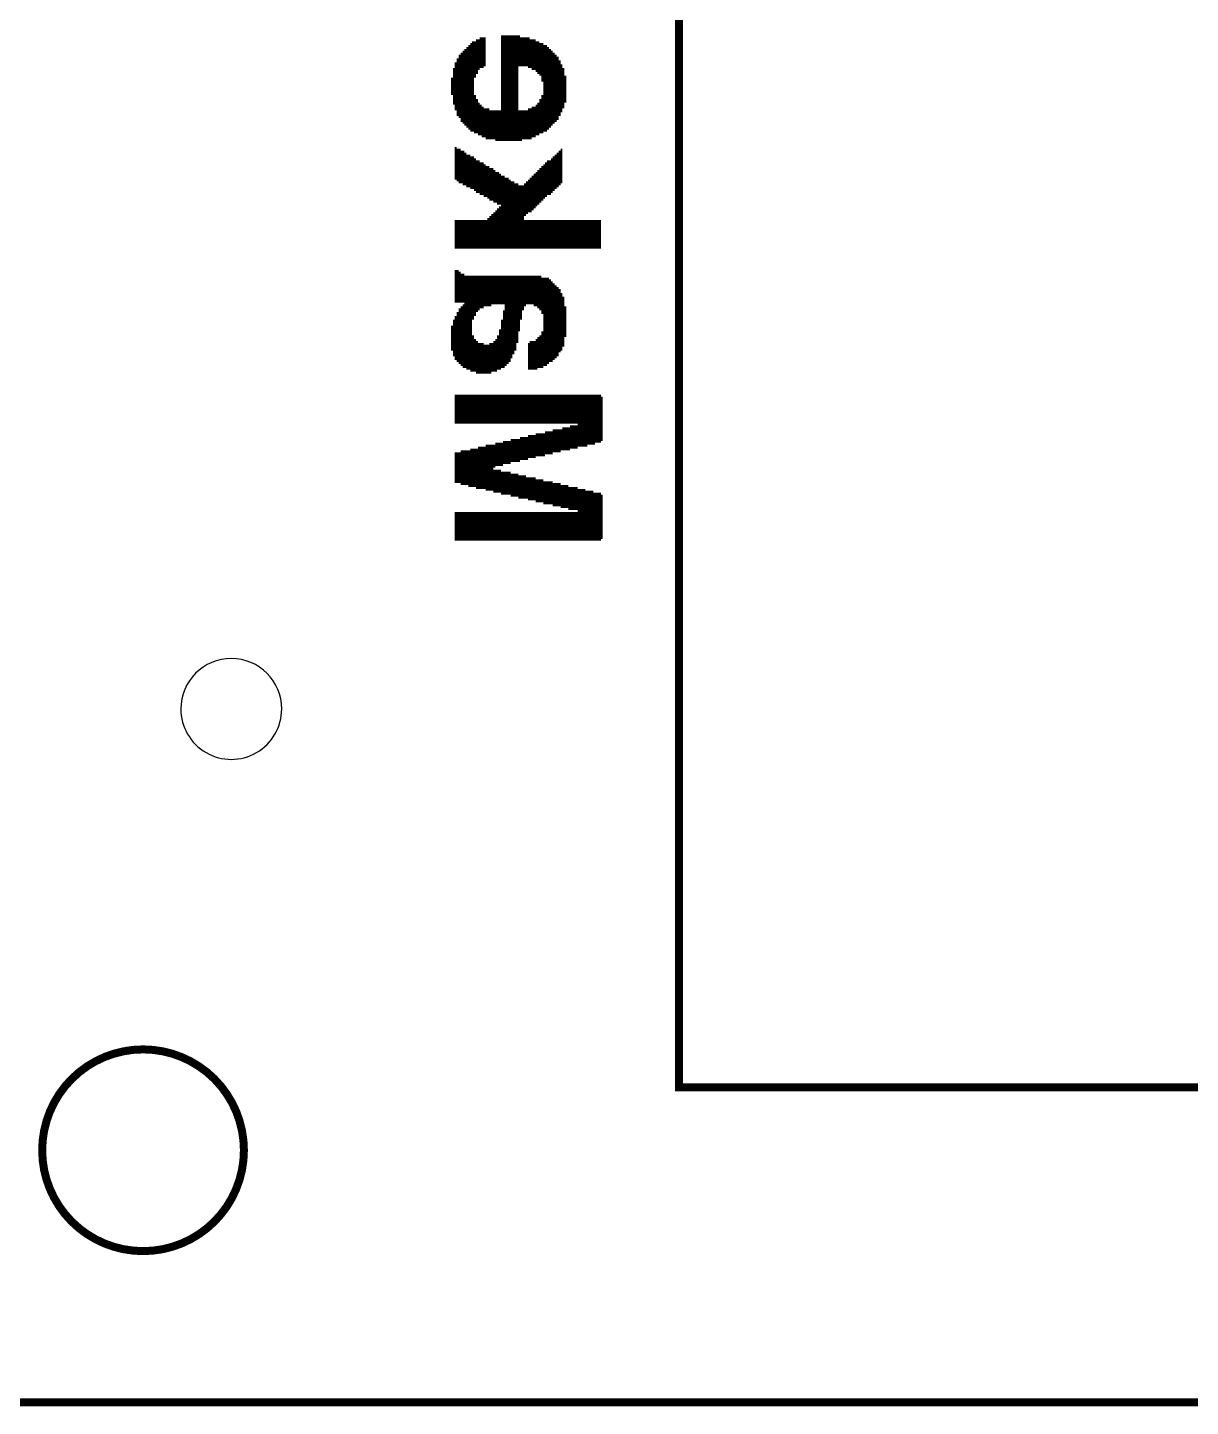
# Model space of a CAD drawing. Extents: x -4814 to 366, y -3 to 2892.
# Drawn here: x -4245 to -3519, y -3 to 859 of the extents above; entities that cross this region are included whole.
import ezdxf

# ---------------------------------------------------------------- set-up
doc = ezdxf.new("R2010")
doc.units = 0
doc.header["$MEASUREMENT"] = 0
for name, color, linetype in [('BG_OUTLINE', 1, 'CONTINUOUS'), ('BG_SILKSCREEN_BOTTOM', 1, 'CONTINUOUS'), ('PG_SILKSCREEN_BOTTOM', 3, 'CONTINUOUS')]:
    doc.layers.add(name, color=color, linetype=linetype)

msp = doc.modelspace()

# ---------------------------------------------------------------- linework, layer by layer
at = {"layer": 'BG_OUTLINE'}
for points, format in [([(-4251.969, 0, 5, 5, 0), (-78.74, 0, 5, 5, 0.414212), (0, 78.74, 5, 5, 0), (0, 2480.315, 5, 5, 0.414211), (-78.74, 2559.055, 5, 5, 0), (-4251.969, 2559.055, 5, 5, 0.414212), (-4330.709, 2480.315, 5, 5, 0), (-4330.709, 78.74, 5, 5, 0.414213)], "xyseb"), ([(-4086.615, 433.067, 1), (-4149.60717, 433.06919, 1)], "xyb"), ([(-4110.237, 157.48, 5, 5, 1), (-4236.22037, 157.48024, 5, 5, 1)], "xyseb")]:
    msp.add_lwpolyline(points, format=format, close=True, dxfattribs=at)
at = {"layer": 'BG_SILKSCREEN_BOTTOM'}
for points in [[(-3962.315, 833.307, 1.201, 1.201, 0), (-3962.315, 852.508, 1.201, 1.201, 0)], [(-3961.114, 833.307, 1.201, 1.201, 0), (-3961.114, 852.508, 1.201, 1.201, 0)], [(-3959.918, 834.508, 1.201, 1.201, 0), (-3959.918, 852.508, 1.201, 1.201, 0)], [(-3949.114, 787.705, 1.201, 1.201, 0), (-3949.114, 853.705, 1.201, 1.201, 0)], [(-3947.918, 787.705, 1.201, 1.201, 0), (-3947.918, 853.705, 1.201, 1.201, 0)], [(-3946.717, 787.705, 1.201, 1.201, 0), (-3946.717, 853.705, 1.201, 1.201, 0)], [(-3945.516, 787.705, 1.201, 1.201, 0), (-3945.516, 853.705, 1.201, 1.201, 0)], [(-3944.315, 787.705, 1.201, 1.201, 0), (-3944.315, 853.705, 1.201, 1.201, 0)], [(-3943.114, 787.705, 1.201, 1.201, 0), (-3943.114, 853.705, 1.201, 1.201, 0)], [(-3941.918, 787.705, 1.201, 1.201, 0), (-3941.918, 853.705, 1.201, 1.201, 0)], [(-3940.717, 787.705, 1.201, 1.201, 0), (-3940.717, 853.705, 1.201, 1.201, 0)], [(-3939.516, 787.705, 1.201, 1.201, 0), (-3939.516, 853.705, 1.201, 1.201, 0)], [(-3938.315, 834.508, 1.201, 1.201, 0), (-3938.315, 853.705, 1.201, 1.201, 0)], [(-3937.114, 834.508, 1.201, 1.201, 0), (-3937.114, 852.508, 1.201, 1.201, 0)], [(-3935.918, 834.508, 1.201, 1.201, 0), (-3935.918, 852.508, 1.201, 1.201, 0)], [(-3934.717, 834.508, 1.201, 1.201, 0), (-3934.717, 852.508, 1.201, 1.201, 0)], [(-3933.516, 834.508, 1.201, 1.201, 0), (-3933.516, 852.508, 1.201, 1.201, 0)], [(-3932.315, 833.307, 1.201, 1.201, 0), (-3932.315, 852.508, 1.201, 1.201, 0)], [(-3973.114, 798.508, 1.201, 1.201, 0), (-3973.114, 844.106, 1.201, 1.201, 0)], [(-3971.918, 797.307, 1.201, 1.201, 0), (-3971.918, 845.307, 1.201, 1.201, 0)], [(-3970.717, 796.106, 1.201, 1.201, 0), (-3970.717, 846.508, 1.201, 1.201, 0)], [(-3969.516, 794.906, 1.201, 1.201, 0), (-3969.516, 847.705, 1.201, 1.201, 0)], [(-3968.315, 793.705, 1.201, 1.201, 0), (-3968.315, 848.906, 1.201, 1.201, 0)], [(-3967.114, 793.705, 1.201, 1.201, 0), (-3967.114, 850.106, 1.201, 1.201, 0)], [(-3965.918, 827.307, 1.201, 1.201, 0), (-3965.918, 850.106, 1.201, 1.201, 0)], [(-3964.717, 829.705, 1.201, 1.201, 0), (-3964.717, 851.307, 1.201, 1.201, 0)], [(-3963.516, 832.106, 1.201, 1.201, 0), (-3963.516, 851.307, 1.201, 1.201, 0)], [(-3931.114, 833.307, 1.201, 1.201, 0), (-3931.114, 851.307, 1.201, 1.201, 0)], [(-3929.918, 832.106, 1.201, 1.201, 0), (-3929.918, 851.307, 1.201, 1.201, 0)], [(-3928.717, 832.106, 1.201, 1.201, 0), (-3928.717, 851.307, 1.201, 1.201, 0)], [(-3927.516, 830.906, 1.201, 1.201, 0), (-3927.516, 850.106, 1.201, 1.201, 0)], [(-3926.315, 829.705, 1.201, 1.201, 0), (-3926.315, 850.106, 1.201, 1.201, 0)], [(-3925.114, 828.508, 1.201, 1.201, 0), (-3925.114, 848.906, 1.201, 1.201, 0)], [(-3923.918, 824.906, 1.201, 1.201, 0), (-3923.918, 848.906, 1.201, 1.201, 0)], [(-3922.717, 793.705, 1.201, 1.201, 0), (-3922.717, 847.705, 1.201, 1.201, 0)], [(-3921.516, 793.705, 1.201, 1.201, 0), (-3921.516, 847.705, 1.201, 1.201, 0)], [(-3920.315, 794.906, 1.201, 1.201, 0), (-3920.315, 846.508, 1.201, 1.201, 0)], [(-3919.114, 796.106, 1.201, 1.201, 0), (-3919.114, 845.307, 1.201, 1.201, 0)], [(-3917.918, 797.307, 1.201, 1.201, 0), (-3917.918, 844.106, 1.201, 1.201, 0)], [(-3977.918, 806.906, 1.201, 1.201, 0), (-3977.918, 836.906, 1.201, 1.201, 0)], [(-3976.717, 803.307, 1.201, 1.201, 0), (-3976.717, 839.307, 1.201, 1.201, 0)], [(-3975.516, 802.106, 1.201, 1.201, 0), (-3975.516, 841.705, 1.201, 1.201, 0)], [(-3974.315, 799.705, 1.201, 1.201, 0), (-3974.315, 842.906, 1.201, 1.201, 0)], [(-3916.717, 798.508, 1.201, 1.201, 0), (-3916.717, 842.906, 1.201, 1.201, 0)], [(-3915.516, 799.705, 1.201, 1.201, 0), (-3915.516, 841.705, 1.201, 1.201, 0)], [(-3914.315, 800.906, 1.201, 1.201, 0), (-3914.315, 840.508, 1.201, 1.201, 0)], [(-3913.114, 803.307, 1.201, 1.201, 0), (-3913.114, 838.106, 1.201, 1.201, 0)], [(-3911.918, 805.705, 1.201, 1.201, 0), (-3911.918, 835.705, 1.201, 1.201, 0)], [(-3980.315, 816.508, 1.201, 1.201, 0), (-3980.315, 827.307, 1.201, 1.201, 0)], [(-3979.114, 810.508, 1.201, 1.201, 0), (-3979.114, 833.307, 1.201, 1.201, 0)], [(-3910.717, 808.106, 1.201, 1.201, 0), (-3910.717, 833.307, 1.201, 1.201, 0)], [(-3909.516, 811.705, 1.201, 1.201, 0), (-3909.516, 828.508, 1.201, 1.201, 0)], [(-3965.918, 792.508, 1.201, 1.201, 0), (-3965.918, 816.508, 1.201, 1.201, 0)], [(-3964.717, 792.508, 1.201, 1.201, 0), (-3964.717, 814.106, 1.201, 1.201, 0)], [(-3963.516, 791.307, 1.201, 1.201, 0), (-3963.516, 811.705, 1.201, 1.201, 0)], [(-3962.315, 791.307, 1.201, 1.201, 0), (-3962.315, 810.508, 1.201, 1.201, 0)], [(-3961.114, 790.106, 1.201, 1.201, 0), (-3961.114, 809.307, 1.201, 1.201, 0)], [(-3929.918, 790.106, 1.201, 1.201, 0), (-3929.918, 809.307, 1.201, 1.201, 0)], [(-3928.717, 790.106, 1.201, 1.201, 0), (-3928.717, 809.307, 1.201, 1.201, 0)], [(-3927.516, 791.307, 1.201, 1.201, 0), (-3927.516, 810.508, 1.201, 1.201, 0)], [(-3926.315, 791.307, 1.201, 1.201, 0), (-3926.315, 811.705, 1.201, 1.201, 0)], [(-3925.114, 792.508, 1.201, 1.201, 0), (-3925.114, 814.106, 1.201, 1.201, 0)], [(-3923.918, 792.508, 1.201, 1.201, 0), (-3923.918, 816.508, 1.201, 1.201, 0)], [(-3959.918, 790.106, 1.201, 1.201, 0), (-3959.918, 808.106, 1.201, 1.201, 0)], [(-3958.717, 788.906, 1.201, 1.201, 0), (-3958.717, 808.106, 1.201, 1.201, 0)], [(-3957.516, 788.906, 1.201, 1.201, 0), (-3957.516, 808.106, 1.201, 1.201, 0)], [(-3956.315, 788.906, 1.201, 1.201, 0), (-3956.315, 806.906, 1.201, 1.201, 0)], [(-3955.114, 788.906, 1.201, 1.201, 0), (-3955.114, 806.906, 1.201, 1.201, 0)], [(-3953.918, 788.906, 1.201, 1.201, 0), (-3953.918, 806.906, 1.201, 1.201, 0)], [(-3952.717, 787.705, 1.201, 1.201, 0), (-3952.717, 806.906, 1.201, 1.201, 0)], [(-3951.516, 787.705, 1.201, 1.201, 0), (-3951.516, 806.906, 1.201, 1.201, 0)], [(-3950.315, 787.705, 1.201, 1.201, 0), (-3950.315, 806.906, 1.201, 1.201, 0)], [(-3938.315, 787.705, 1.201, 1.201, 0), (-3938.315, 806.906, 1.201, 1.201, 0)], [(-3937.114, 787.705, 1.201, 1.201, 0), (-3937.114, 806.906, 1.201, 1.201, 0)], [(-3935.918, 788.906, 1.201, 1.201, 0), (-3935.918, 806.906, 1.201, 1.201, 0)], [(-3934.717, 788.906, 1.201, 1.201, 0), (-3934.717, 806.906, 1.201, 1.201, 0)], [(-3933.516, 788.906, 1.201, 1.201, 0), (-3933.516, 806.906, 1.201, 1.201, 0)], [(-3932.315, 788.906, 1.201, 1.201, 0), (-3932.315, 808.106, 1.201, 1.201, 0)], [(-3931.114, 788.906, 1.201, 1.201, 0), (-3931.114, 808.106, 1.201, 1.201, 0)], [(-3977.918, 763.705, 1.201, 1.201, 0), (-3977.918, 784.106, 1.201, 1.201, 0)], [(-3976.717, 762.508, 1.201, 1.201, 0), (-3976.717, 782.906, 1.201, 1.201, 0)], [(-3975.516, 761.307, 1.201, 1.201, 0), (-3975.516, 782.906, 1.201, 1.201, 0)], [(-3974.315, 761.307, 1.201, 1.201, 0), (-3974.315, 781.705, 1.201, 1.201, 0)], [(-3973.114, 760.106, 1.201, 1.201, 0), (-3973.114, 781.705, 1.201, 1.201, 0)], [(-3971.918, 760.106, 1.201, 1.201, 0), (-3971.918, 780.508, 1.201, 1.201, 0)], [(-3970.717, 758.906, 1.201, 1.201, 0), (-3970.717, 779.307, 1.201, 1.201, 0)], [(-3969.516, 758.906, 1.201, 1.201, 0), (-3969.516, 779.307, 1.201, 1.201, 0)], [(-3968.315, 757.705, 1.201, 1.201, 0), (-3968.315, 778.106, 1.201, 1.201, 0)], [(-3967.114, 757.705, 1.201, 1.201, 0), (-3967.114, 778.106, 1.201, 1.201, 0)], [(-3965.918, 756.508, 1.201, 1.201, 0), (-3965.918, 776.906, 1.201, 1.201, 0)], [(-3964.717, 755.307, 1.201, 1.201, 0), (-3964.717, 775.705, 1.201, 1.201, 0)], [(-3963.516, 755.307, 1.201, 1.201, 0), (-3963.516, 775.705, 1.201, 1.201, 0)], [(-3962.315, 754.106, 1.201, 1.201, 0), (-3962.315, 774.508, 1.201, 1.201, 0)], [(-3961.114, 754.106, 1.201, 1.201, 0), (-3961.114, 774.508, 1.201, 1.201, 0)], [(-3921.516, 752.906, 1.201, 1.201, 0), (-3921.516, 774.508, 1.201, 1.201, 0)], [(-3920.315, 754.106, 1.201, 1.201, 0), (-3920.315, 775.705, 1.201, 1.201, 0)], [(-3919.114, 754.106, 1.201, 1.201, 0), (-3919.114, 775.705, 1.201, 1.201, 0)], [(-3917.918, 755.307, 1.201, 1.201, 0), (-3917.918, 776.906, 1.201, 1.201, 0)], [(-3916.717, 756.508, 1.201, 1.201, 0), (-3916.717, 778.106, 1.201, 1.201, 0)], [(-3915.516, 757.705, 1.201, 1.201, 0), (-3915.516, 779.307, 1.201, 1.201, 0)], [(-3914.315, 758.906, 1.201, 1.201, 0), (-3914.315, 780.508, 1.201, 1.201, 0)], [(-3913.114, 760.106, 1.201, 1.201, 0), (-3913.114, 781.705, 1.201, 1.201, 0)], [(-3911.918, 761.307, 1.201, 1.201, 0), (-3911.918, 782.906, 1.201, 1.201, 0)], [(-3959.918, 752.906, 1.201, 1.201, 0), (-3959.918, 773.307, 1.201, 1.201, 0)], [(-3958.717, 752.906, 1.201, 1.201, 0), (-3958.717, 772.106, 1.201, 1.201, 0)], [(-3957.516, 751.705, 1.201, 1.201, 0), (-3957.516, 772.106, 1.201, 1.201, 0)], [(-3956.315, 750.508, 1.201, 1.201, 0), (-3956.315, 770.906, 1.201, 1.201, 0)], [(-3955.114, 750.508, 1.201, 1.201, 0), (-3955.114, 770.906, 1.201, 1.201, 0)], [(-3953.918, 749.307, 1.201, 1.201, 0), (-3953.918, 769.705, 1.201, 1.201, 0)], [(-3952.717, 749.307, 1.201, 1.201, 0), (-3952.717, 768.508, 1.201, 1.201, 0)], [(-3951.516, 748.106, 1.201, 1.201, 0), (-3951.516, 768.508, 1.201, 1.201, 0)], [(-3950.315, 748.106, 1.201, 1.201, 0), (-3950.315, 767.307, 1.201, 1.201, 0)], [(-3949.114, 720.508, 1.201, 1.201, 0), (-3949.114, 766.106, 1.201, 1.201, 0)], [(-3947.918, 720.508, 1.201, 1.201, 0), (-3947.918, 766.106, 1.201, 1.201, 0)], [(-3929.918, 744.508, 1.201, 1.201, 0), (-3929.918, 766.106, 1.201, 1.201, 0)], [(-3928.717, 745.705, 1.201, 1.201, 0), (-3928.717, 767.307, 1.201, 1.201, 0)], [(-3927.516, 746.906, 1.201, 1.201, 0), (-3927.516, 768.508, 1.201, 1.201, 0)], [(-3926.315, 748.106, 1.201, 1.201, 0), (-3926.315, 769.705, 1.201, 1.201, 0)], [(-3925.114, 749.307, 1.201, 1.201, 0), (-3925.114, 770.906, 1.201, 1.201, 0)], [(-3923.918, 750.508, 1.201, 1.201, 0), (-3923.918, 772.106, 1.201, 1.201, 0)], [(-3922.717, 751.705, 1.201, 1.201, 0), (-3922.717, 773.307, 1.201, 1.201, 0)], [(-3946.717, 720.508, 1.201, 1.201, 0), (-3946.717, 764.906, 1.201, 1.201, 0)], [(-3945.516, 720.508, 1.201, 1.201, 0), (-3945.516, 764.906, 1.201, 1.201, 0)], [(-3944.315, 720.508, 1.201, 1.201, 0), (-3944.315, 763.705, 1.201, 1.201, 0)], [(-3943.114, 720.508, 1.201, 1.201, 0), (-3943.114, 762.508, 1.201, 1.201, 0)], [(-3941.918, 720.508, 1.201, 1.201, 0), (-3941.918, 762.508, 1.201, 1.201, 0)], [(-3940.717, 720.508, 1.201, 1.201, 0), (-3940.717, 761.307, 1.201, 1.201, 0)], [(-3939.516, 720.508, 1.201, 1.201, 0), (-3939.516, 761.307, 1.201, 1.201, 0)], [(-3938.315, 720.508, 1.201, 1.201, 0), (-3938.315, 760.106, 1.201, 1.201, 0)], [(-3937.114, 720.508, 1.201, 1.201, 0), (-3937.114, 760.106, 1.201, 1.201, 0)], [(-3935.918, 720.508, 1.201, 1.201, 0), (-3935.918, 760.106, 1.201, 1.201, 0)], [(-3934.717, 740.906, 1.201, 1.201, 0), (-3934.717, 761.307, 1.201, 1.201, 0)], [(-3933.516, 742.106, 1.201, 1.201, 0), (-3933.516, 762.508, 1.201, 1.201, 0)], [(-3932.315, 743.307, 1.201, 1.201, 0), (-3932.315, 763.705, 1.201, 1.201, 0)], [(-3931.114, 743.307, 1.201, 1.201, 0), (-3931.114, 764.906, 1.201, 1.201, 0)], [(-3956.315, 720.508, 1.201, 1.201, 0), (-3956.315, 740.906, 1.201, 1.201, 0)], [(-3955.114, 720.508, 1.201, 1.201, 0), (-3955.114, 742.106, 1.201, 1.201, 0)], [(-3953.918, 720.508, 1.201, 1.201, 0), (-3953.918, 743.307, 1.201, 1.201, 0)], [(-3952.717, 720.508, 1.201, 1.201, 0), (-3952.717, 744.508, 1.201, 1.201, 0)], [(-3951.516, 720.508, 1.201, 1.201, 0), (-3951.516, 745.705, 1.201, 1.201, 0)], [(-3950.315, 720.508, 1.201, 1.201, 0), (-3950.315, 746.906, 1.201, 1.201, 0)], [(-3977.918, 720.508, 1.201, 1.201, 0), (-3977.918, 738.508, 1.201, 1.201, 0)], [(-3976.717, 720.508, 1.201, 1.201, 0), (-3976.717, 738.508, 1.201, 1.201, 0)], [(-3975.516, 720.508, 1.201, 1.201, 0), (-3975.516, 738.508, 1.201, 1.201, 0)], [(-3974.315, 720.508, 1.201, 1.201, 0), (-3974.315, 738.508, 1.201, 1.201, 0)], [(-3973.114, 720.508, 1.201, 1.201, 0), (-3973.114, 738.508, 1.201, 1.201, 0)], [(-3971.918, 720.508, 1.201, 1.201, 0), (-3971.918, 738.508, 1.201, 1.201, 0)], [(-3970.717, 720.508, 1.201, 1.201, 0), (-3970.717, 738.508, 1.201, 1.201, 0)], [(-3969.516, 720.508, 1.201, 1.201, 0), (-3969.516, 738.508, 1.201, 1.201, 0)], [(-3968.315, 720.508, 1.201, 1.201, 0), (-3968.315, 738.508, 1.201, 1.201, 0)], [(-3967.114, 720.508, 1.201, 1.201, 0), (-3967.114, 738.508, 1.201, 1.201, 0)], [(-3965.918, 720.508, 1.201, 1.201, 0), (-3965.918, 738.508, 1.201, 1.201, 0)], [(-3964.717, 720.508, 1.201, 1.201, 0), (-3964.717, 738.508, 1.201, 1.201, 0)], [(-3963.516, 720.508, 1.201, 1.201, 0), (-3963.516, 738.508, 1.201, 1.201, 0)], [(-3962.315, 720.508, 1.201, 1.201, 0), (-3962.315, 738.508, 1.201, 1.201, 0)], [(-3961.114, 720.508, 1.201, 1.201, 0), (-3961.114, 738.508, 1.201, 1.201, 0)], [(-3959.918, 720.508, 1.201, 1.201, 0), (-3959.918, 738.508, 1.201, 1.201, 0)], [(-3958.717, 720.508, 1.201, 1.201, 0), (-3958.717, 738.508, 1.201, 1.201, 0)], [(-3957.516, 720.508, 1.201, 1.201, 0), (-3957.516, 739.705, 1.201, 1.201, 0)], [(-3934.717, 720.508, 1.201, 1.201, 0), (-3934.717, 738.508, 1.201, 1.201, 0)], [(-3933.516, 720.508, 1.201, 1.201, 0), (-3933.516, 738.508, 1.201, 1.201, 0)], [(-3932.315, 720.508, 1.201, 1.201, 0), (-3932.315, 738.508, 1.201, 1.201, 0)], [(-3931.114, 720.508, 1.201, 1.201, 0), (-3931.114, 738.508, 1.201, 1.201, 0)], [(-3929.918, 720.508, 1.201, 1.201, 0), (-3929.918, 738.508, 1.201, 1.201, 0)], [(-3928.717, 720.508, 1.201, 1.201, 0), (-3928.717, 738.508, 1.201, 1.201, 0)], [(-3927.516, 720.508, 1.201, 1.201, 0), (-3927.516, 738.508, 1.201, 1.201, 0)], [(-3926.315, 720.508, 1.201, 1.201, 0), (-3926.315, 738.508, 1.201, 1.201, 0)], [(-3925.114, 720.508, 1.201, 1.201, 0), (-3925.114, 738.508, 1.201, 1.201, 0)], [(-3923.918, 720.508, 1.201, 1.201, 0), (-3923.918, 738.508, 1.201, 1.201, 0)], [(-3922.717, 720.508, 1.201, 1.201, 0), (-3922.717, 738.508, 1.201, 1.201, 0)], [(-3921.516, 720.508, 1.201, 1.201, 0), (-3921.516, 738.508, 1.201, 1.201, 0)], [(-3920.315, 720.508, 1.201, 1.201, 0), (-3920.315, 738.508, 1.201, 1.201, 0)], [(-3919.114, 720.508, 1.201, 1.201, 0), (-3919.114, 738.508, 1.201, 1.201, 0)], [(-3917.918, 720.508, 1.201, 1.201, 0), (-3917.918, 738.508, 1.201, 1.201, 0)], [(-3916.717, 720.508, 1.201, 1.201, 0), (-3916.717, 738.508, 1.201, 1.201, 0)], [(-3915.516, 720.508, 1.201, 1.201, 0), (-3915.516, 738.508, 1.201, 1.201, 0)], [(-3914.315, 720.508, 1.201, 1.201, 0), (-3914.315, 738.508, 1.201, 1.201, 0)], [(-3913.114, 720.508, 1.201, 1.201, 0), (-3913.114, 738.508, 1.201, 1.201, 0)], [(-3911.918, 720.508, 1.201, 1.201, 0), (-3911.918, 738.508, 1.201, 1.201, 0)], [(-3910.717, 720.508, 1.201, 1.201, 0), (-3910.717, 738.508, 1.201, 1.201, 0)], [(-3909.516, 720.508, 1.201, 1.201, 0), (-3909.516, 738.508, 1.201, 1.201, 0)], [(-3908.315, 720.508, 1.201, 1.201, 0), (-3908.315, 738.508, 1.201, 1.201, 0)], [(-3907.114, 720.508, 1.201, 1.201, 0), (-3907.114, 738.508, 1.201, 1.201, 0)], [(-3905.918, 720.508, 1.201, 1.201, 0), (-3905.918, 738.508, 1.201, 1.201, 0)], [(-3904.717, 720.508, 1.201, 1.201, 0), (-3904.717, 738.508, 1.201, 1.201, 0)], [(-3903.516, 720.508, 1.201, 1.201, 0), (-3903.516, 738.508, 1.201, 1.201, 0)], [(-3902.315, 720.508, 1.201, 1.201, 0), (-3902.315, 738.508, 1.201, 1.201, 0)], [(-3901.114, 720.508, 1.201, 1.201, 0), (-3901.114, 738.508, 1.201, 1.201, 0)], [(-3899.918, 720.508, 1.201, 1.201, 0), (-3899.918, 738.508, 1.201, 1.201, 0)], [(-3898.717, 720.508, 1.201, 1.201, 0), (-3898.717, 738.508, 1.201, 1.201, 0)], [(-3897.516, 720.508, 1.201, 1.201, 0), (-3897.516, 738.508, 1.201, 1.201, 0)], [(-3896.315, 720.508, 1.201, 1.201, 0), (-3896.315, 738.508, 1.201, 1.201, 0)], [(-3895.114, 720.508, 1.201, 1.201, 0), (-3895.114, 738.508, 1.201, 1.201, 0)], [(-3893.918, 720.508, 1.201, 1.201, 0), (-3893.918, 738.508, 1.201, 1.201, 0)], [(-3892.717, 720.508, 1.201, 1.201, 0), (-3892.717, 738.508, 1.201, 1.201, 0)], [(-3891.516, 720.508, 1.201, 1.201, 0), (-3891.516, 738.508, 1.201, 1.201, 0)], [(-3890.315, 720.508, 1.201, 1.201, 0), (-3890.315, 738.508, 1.201, 1.201, 0)], [(-3889.114, 720.508, 1.201, 1.201, 0), (-3889.114, 738.508, 1.201, 1.201, 0)], [(-3887.918, 720.508, 1.201, 1.201, 0), (-3887.918, 738.508, 1.201, 1.201, 0)], [(-3977.918, 686.906, 1.201, 1.201, 0), (-3977.918, 707.307, 1.201, 1.201, 0)], [(-3976.717, 686.906, 1.201, 1.201, 0), (-3976.717, 707.307, 1.201, 1.201, 0)], [(-3975.516, 686.906, 1.201, 1.201, 0), (-3975.516, 706.106, 1.201, 1.201, 0)], [(-3974.315, 686.906, 1.201, 1.201, 0), (-3974.315, 704.906, 1.201, 1.201, 0)], [(-3973.114, 686.906, 1.201, 1.201, 0), (-3973.114, 704.906, 1.201, 1.201, 0)], [(-3971.918, 646.106, 1.201, 1.201, 0), (-3971.918, 703.705, 1.201, 1.201, 0)], [(-3970.717, 644.906, 1.201, 1.201, 0), (-3970.717, 703.705, 1.201, 1.201, 0)], [(-3969.516, 644.906, 1.201, 1.201, 0), (-3969.516, 703.705, 1.201, 1.201, 0)], [(-3968.315, 643.705, 1.201, 1.201, 0), (-3968.315, 703.705, 1.201, 1.201, 0)], [(-3967.114, 676.106, 1.201, 1.201, 0), (-3967.114, 703.705, 1.201, 1.201, 0)], [(-3965.918, 678.508, 1.201, 1.201, 0), (-3965.918, 703.705, 1.201, 1.201, 0)], [(-3964.717, 680.906, 1.201, 1.201, 0), (-3964.717, 703.705, 1.201, 1.201, 0)], [(-3963.516, 682.106, 1.201, 1.201, 0), (-3963.516, 703.705, 1.201, 1.201, 0)], [(-3962.315, 683.307, 1.201, 1.201, 0), (-3962.315, 703.705, 1.201, 1.201, 0)], [(-3961.114, 683.307, 1.201, 1.201, 0), (-3961.114, 703.705, 1.201, 1.201, 0)], [(-3959.918, 684.508, 1.201, 1.201, 0), (-3959.918, 703.705, 1.201, 1.201, 0)], [(-3958.717, 684.508, 1.201, 1.201, 0), (-3958.717, 703.705, 1.201, 1.201, 0)], [(-3957.516, 684.508, 1.201, 1.201, 0), (-3957.516, 703.705, 1.201, 1.201, 0)], [(-3956.315, 684.508, 1.201, 1.201, 0), (-3956.315, 703.705, 1.201, 1.201, 0)], [(-3955.114, 685.705, 1.201, 1.201, 0), (-3955.114, 703.705, 1.201, 1.201, 0)], [(-3953.918, 685.705, 1.201, 1.201, 0), (-3953.918, 703.705, 1.201, 1.201, 0)], [(-3952.717, 685.705, 1.201, 1.201, 0), (-3952.717, 703.705, 1.201, 1.201, 0)], [(-3951.516, 685.705, 1.201, 1.201, 0), (-3951.516, 703.705, 1.201, 1.201, 0)], [(-3950.315, 685.705, 1.201, 1.201, 0), (-3950.315, 703.705, 1.201, 1.201, 0)], [(-3949.114, 685.705, 1.201, 1.201, 0), (-3949.114, 703.705, 1.201, 1.201, 0)], [(-3947.918, 685.705, 1.201, 1.201, 0), (-3947.918, 703.705, 1.201, 1.201, 0)], [(-3946.717, 647.307, 1.201, 1.201, 0), (-3946.717, 703.705, 1.201, 1.201, 0)], [(-3945.516, 648.508, 1.201, 1.201, 0), (-3945.516, 703.705, 1.201, 1.201, 0)], [(-3944.315, 649.705, 1.201, 1.201, 0), (-3944.315, 703.705, 1.201, 1.201, 0)], [(-3943.114, 652.106, 1.201, 1.201, 0), (-3943.114, 703.705, 1.201, 1.201, 0)], [(-3941.918, 654.508, 1.201, 1.201, 0), (-3941.918, 703.705, 1.201, 1.201, 0)], [(-3940.717, 656.906, 1.201, 1.201, 0), (-3940.717, 703.705, 1.201, 1.201, 0)], [(-3939.516, 661.705, 1.201, 1.201, 0), (-3939.516, 703.705, 1.201, 1.201, 0)], [(-3938.315, 668.906, 1.201, 1.201, 0), (-3938.315, 703.705, 1.201, 1.201, 0)], [(-3937.114, 676.106, 1.201, 1.201, 0), (-3937.114, 703.705, 1.201, 1.201, 0)], [(-3935.918, 682.106, 1.201, 1.201, 0), (-3935.918, 703.705, 1.201, 1.201, 0)], [(-3934.717, 684.508, 1.201, 1.201, 0), (-3934.717, 703.705, 1.201, 1.201, 0)], [(-3933.516, 685.705, 1.201, 1.201, 0), (-3933.516, 703.705, 1.201, 1.201, 0)], [(-3932.315, 685.705, 1.201, 1.201, 0), (-3932.315, 703.705, 1.201, 1.201, 0)], [(-3931.114, 685.705, 1.201, 1.201, 0), (-3931.114, 703.705, 1.201, 1.201, 0)], [(-3929.918, 685.705, 1.201, 1.201, 0), (-3929.918, 703.705, 1.201, 1.201, 0)], [(-3928.717, 684.508, 1.201, 1.201, 0), (-3928.717, 703.705, 1.201, 1.201, 0)], [(-3927.516, 684.508, 1.201, 1.201, 0), (-3927.516, 703.705, 1.201, 1.201, 0)], [(-3926.315, 683.307, 1.201, 1.201, 0), (-3926.315, 703.705, 1.201, 1.201, 0)], [(-3925.114, 682.106, 1.201, 1.201, 0), (-3925.114, 703.705, 1.201, 1.201, 0)], [(-3923.918, 679.705, 1.201, 1.201, 0), (-3923.918, 702.508, 1.201, 1.201, 0)], [(-3922.717, 647.307, 1.201, 1.201, 0), (-3922.717, 702.508, 1.201, 1.201, 0)], [(-3921.516, 647.307, 1.201, 1.201, 0), (-3921.516, 702.508, 1.201, 1.201, 0)], [(-3920.315, 648.508, 1.201, 1.201, 0), (-3920.315, 702.508, 1.201, 1.201, 0)], [(-3919.114, 649.705, 1.201, 1.201, 0), (-3919.114, 701.307, 1.201, 1.201, 0)], [(-3917.918, 649.705, 1.201, 1.201, 0), (-3917.918, 700.106, 1.201, 1.201, 0)], [(-3916.717, 650.906, 1.201, 1.201, 0), (-3916.717, 698.906, 1.201, 1.201, 0)], [(-3915.516, 652.106, 1.201, 1.201, 0), (-3915.516, 697.705, 1.201, 1.201, 0)], [(-3914.315, 653.307, 1.201, 1.201, 0), (-3914.315, 696.508, 1.201, 1.201, 0)], [(-3913.114, 655.705, 1.201, 1.201, 0), (-3913.114, 695.307, 1.201, 1.201, 0)], [(-3911.918, 656.906, 1.201, 1.201, 0), (-3911.918, 692.906, 1.201, 1.201, 0)], [(-3910.717, 659.307, 1.201, 1.201, 0), (-3910.717, 690.508, 1.201, 1.201, 0)], [(-3976.717, 649.705, 1.201, 1.201, 0), (-3976.717, 680.906, 1.201, 1.201, 0)], [(-3975.516, 648.508, 1.201, 1.201, 0), (-3975.516, 683.307, 1.201, 1.201, 0)], [(-3974.315, 647.307, 1.201, 1.201, 0), (-3974.315, 684.508, 1.201, 1.201, 0)], [(-3973.114, 646.106, 1.201, 1.201, 0), (-3973.114, 685.705, 1.201, 1.201, 0)], [(-3947.918, 646.106, 1.201, 1.201, 0), (-3947.918, 682.106, 1.201, 1.201, 0)], [(-3909.516, 665.307, 1.201, 1.201, 0), (-3909.516, 684.508, 1.201, 1.201, 0)], [(-3980.315, 656.906, 1.201, 1.201, 0), (-3980.315, 672.508, 1.201, 1.201, 0)], [(-3979.114, 653.307, 1.201, 1.201, 0), (-3979.114, 676.106, 1.201, 1.201, 0)], [(-3977.918, 650.906, 1.201, 1.201, 0), (-3977.918, 678.508, 1.201, 1.201, 0)], [(-3949.114, 646.106, 1.201, 1.201, 0), (-3949.114, 676.106, 1.201, 1.201, 0)], [(-3967.114, 643.705, 1.201, 1.201, 0), (-3967.114, 666.508, 1.201, 1.201, 0)], [(-3965.918, 643.705, 1.201, 1.201, 0), (-3965.918, 664.106, 1.201, 1.201, 0)], [(-3964.717, 642.508, 1.201, 1.201, 0), (-3964.717, 662.906, 1.201, 1.201, 0)], [(-3953.918, 643.705, 1.201, 1.201, 0), (-3953.918, 662.906, 1.201, 1.201, 0)], [(-3952.717, 643.705, 1.201, 1.201, 0), (-3952.717, 664.106, 1.201, 1.201, 0)], [(-3951.516, 644.906, 1.201, 1.201, 0), (-3951.516, 666.508, 1.201, 1.201, 0)], [(-3950.315, 644.906, 1.201, 1.201, 0), (-3950.315, 670.106, 1.201, 1.201, 0)], [(-3931.114, 644.906, 1.201, 1.201, 0), (-3931.114, 662.906, 1.201, 1.201, 0)], [(-3929.918, 644.906, 1.201, 1.201, 0), (-3929.918, 662.906, 1.201, 1.201, 0)], [(-3928.717, 644.906, 1.201, 1.201, 0), (-3928.717, 662.906, 1.201, 1.201, 0)], [(-3927.516, 644.906, 1.201, 1.201, 0), (-3927.516, 664.106, 1.201, 1.201, 0)], [(-3926.315, 646.106, 1.201, 1.201, 0), (-3926.315, 665.307, 1.201, 1.201, 0)], [(-3925.114, 646.106, 1.201, 1.201, 0), (-3925.114, 666.508, 1.201, 1.201, 0)], [(-3923.918, 646.106, 1.201, 1.201, 0), (-3923.918, 668.906, 1.201, 1.201, 0)], [(-3963.516, 642.508, 1.201, 1.201, 0), (-3963.516, 661.705, 1.201, 1.201, 0)], [(-3962.315, 642.508, 1.201, 1.201, 0), (-3962.315, 661.705, 1.201, 1.201, 0)], [(-3961.114, 642.508, 1.201, 1.201, 0), (-3961.114, 661.705, 1.201, 1.201, 0)], [(-3959.918, 642.508, 1.201, 1.201, 0), (-3959.918, 660.508, 1.201, 1.201, 0)], [(-3958.717, 642.508, 1.201, 1.201, 0), (-3958.717, 660.508, 1.201, 1.201, 0)], [(-3957.516, 642.508, 1.201, 1.201, 0), (-3957.516, 660.508, 1.201, 1.201, 0)], [(-3956.315, 642.508, 1.201, 1.201, 0), (-3956.315, 661.705, 1.201, 1.201, 0)], [(-3955.114, 643.705, 1.201, 1.201, 0), (-3955.114, 661.705, 1.201, 1.201, 0)], [(-3932.315, 644.906, 1.201, 1.201, 0), (-3932.315, 661.705, 1.201, 1.201, 0)], [(-3977.918, 611.307, 1.201, 1.201, 0), (-3977.918, 629.307, 1.201, 1.201, 0)], [(-3976.717, 611.307, 1.201, 1.201, 0), (-3976.717, 629.307, 1.201, 1.201, 0)], [(-3975.516, 611.307, 1.201, 1.201, 0), (-3975.516, 629.307, 1.201, 1.201, 0)], [(-3974.315, 611.307, 1.201, 1.201, 0), (-3974.315, 629.307, 1.201, 1.201, 0)], [(-3973.114, 611.307, 1.201, 1.201, 0), (-3973.114, 629.307, 1.201, 1.201, 0)], [(-3971.918, 611.307, 1.201, 1.201, 0), (-3971.918, 629.307, 1.201, 1.201, 0)], [(-3970.717, 611.307, 1.201, 1.201, 0), (-3970.717, 629.307, 1.201, 1.201, 0)], [(-3969.516, 611.307, 1.201, 1.201, 0), (-3969.516, 629.307, 1.201, 1.201, 0)], [(-3968.315, 611.307, 1.201, 1.201, 0), (-3968.315, 629.307, 1.201, 1.201, 0)], [(-3967.114, 611.307, 1.201, 1.201, 0), (-3967.114, 629.307, 1.201, 1.201, 0)], [(-3965.918, 611.307, 1.201, 1.201, 0), (-3965.918, 629.307, 1.201, 1.201, 0)], [(-3964.717, 611.307, 1.201, 1.201, 0), (-3964.717, 629.307, 1.201, 1.201, 0)], [(-3963.516, 611.307, 1.201, 1.201, 0), (-3963.516, 629.307, 1.201, 1.201, 0)], [(-3962.315, 611.307, 1.201, 1.201, 0), (-3962.315, 629.307, 1.201, 1.201, 0)], [(-3961.114, 611.307, 1.201, 1.201, 0), (-3961.114, 629.307, 1.201, 1.201, 0)], [(-3959.918, 611.307, 1.201, 1.201, 0), (-3959.918, 629.307, 1.201, 1.201, 0)], [(-3958.717, 611.307, 1.201, 1.201, 0), (-3958.717, 629.307, 1.201, 1.201, 0)], [(-3957.516, 611.307, 1.201, 1.201, 0), (-3957.516, 629.307, 1.201, 1.201, 0)], [(-3956.315, 611.307, 1.201, 1.201, 0), (-3956.315, 629.307, 1.201, 1.201, 0)], [(-3955.114, 611.307, 1.201, 1.201, 0), (-3955.114, 629.307, 1.201, 1.201, 0)], [(-3953.918, 611.307, 1.201, 1.201, 0), (-3953.918, 629.307, 1.201, 1.201, 0)], [(-3952.717, 611.307, 1.201, 1.201, 0), (-3952.717, 629.307, 1.201, 1.201, 0)], [(-3951.516, 611.307, 1.201, 1.201, 0), (-3951.516, 629.307, 1.201, 1.201, 0)], [(-3950.315, 611.307, 1.201, 1.201, 0), (-3950.315, 629.307, 1.201, 1.201, 0)], [(-3949.114, 611.307, 1.201, 1.201, 0), (-3949.114, 629.307, 1.201, 1.201, 0)], [(-3947.918, 611.307, 1.201, 1.201, 0), (-3947.918, 629.307, 1.201, 1.201, 0)], [(-3946.717, 611.307, 1.201, 1.201, 0), (-3946.717, 629.307, 1.201, 1.201, 0)], [(-3945.516, 611.307, 1.201, 1.201, 0), (-3945.516, 629.307, 1.201, 1.201, 0)], [(-3944.315, 611.307, 1.201, 1.201, 0), (-3944.315, 629.307, 1.201, 1.201, 0)], [(-3943.114, 611.307, 1.201, 1.201, 0), (-3943.114, 629.307, 1.201, 1.201, 0)], [(-3941.918, 611.307, 1.201, 1.201, 0), (-3941.918, 629.307, 1.201, 1.201, 0)], [(-3940.717, 611.307, 1.201, 1.201, 0), (-3940.717, 629.307, 1.201, 1.201, 0)], [(-3939.516, 611.307, 1.201, 1.201, 0), (-3939.516, 629.307, 1.201, 1.201, 0)], [(-3938.315, 611.307, 1.201, 1.201, 0), (-3938.315, 629.307, 1.201, 1.201, 0)], [(-3937.114, 611.307, 1.201, 1.201, 0), (-3937.114, 629.307, 1.201, 1.201, 0)], [(-3935.918, 611.307, 1.201, 1.201, 0), (-3935.918, 629.307, 1.201, 1.201, 0)], [(-3934.717, 611.307, 1.201, 1.201, 0), (-3934.717, 629.307, 1.201, 1.201, 0)], [(-3933.516, 611.307, 1.201, 1.201, 0), (-3933.516, 629.307, 1.201, 1.201, 0)], [(-3932.315, 611.307, 1.201, 1.201, 0), (-3932.315, 629.307, 1.201, 1.201, 0)], [(-3931.114, 611.307, 1.201, 1.201, 0), (-3931.114, 629.307, 1.201, 1.201, 0)], [(-3929.918, 611.307, 1.201, 1.201, 0), (-3929.918, 629.307, 1.201, 1.201, 0)], [(-3928.717, 611.307, 1.201, 1.201, 0), (-3928.717, 629.307, 1.201, 1.201, 0)], [(-3927.516, 611.307, 1.201, 1.201, 0), (-3927.516, 629.307, 1.201, 1.201, 0)], [(-3926.315, 611.307, 1.201, 1.201, 0), (-3926.315, 629.307, 1.201, 1.201, 0)], [(-3925.114, 611.307, 1.201, 1.201, 0), (-3925.114, 629.307, 1.201, 1.201, 0)], [(-3923.918, 611.307, 1.201, 1.201, 0), (-3923.918, 629.307, 1.201, 1.201, 0)], [(-3922.717, 611.307, 1.201, 1.201, 0), (-3922.717, 629.307, 1.201, 1.201, 0)], [(-3921.516, 611.307, 1.201, 1.201, 0), (-3921.516, 629.307, 1.201, 1.201, 0)], [(-3920.315, 611.307, 1.201, 1.201, 0), (-3920.315, 629.307, 1.201, 1.201, 0)], [(-3919.114, 611.307, 1.201, 1.201, 0), (-3919.114, 629.307, 1.201, 1.201, 0)], [(-3917.918, 611.307, 1.201, 1.201, 0), (-3917.918, 629.307, 1.201, 1.201, 0)], [(-3916.717, 611.307, 1.201, 1.201, 0), (-3916.717, 629.307, 1.201, 1.201, 0)], [(-3915.516, 611.307, 1.201, 1.201, 0), (-3915.516, 629.307, 1.201, 1.201, 0)], [(-3914.315, 611.307, 1.201, 1.201, 0), (-3914.315, 629.307, 1.201, 1.201, 0)], [(-3913.114, 611.307, 1.201, 1.201, 0), (-3913.114, 629.307, 1.201, 1.201, 0)], [(-3911.918, 611.307, 1.201, 1.201, 0), (-3911.918, 629.307, 1.201, 1.201, 0)], [(-3910.717, 611.307, 1.201, 1.201, 0), (-3910.717, 629.307, 1.201, 1.201, 0)], [(-3909.516, 611.307, 1.201, 1.201, 0), (-3909.516, 629.307, 1.201, 1.201, 0)], [(-3908.315, 611.307, 1.201, 1.201, 0), (-3908.315, 629.307, 1.201, 1.201, 0)], [(-3907.114, 611.307, 1.201, 1.201, 0), (-3907.114, 629.307, 1.201, 1.201, 0)], [(-3905.918, 611.307, 1.201, 1.201, 0), (-3905.918, 629.307, 1.201, 1.201, 0)], [(-3904.717, 611.307, 1.201, 1.201, 0), (-3904.717, 629.307, 1.201, 1.201, 0)], [(-3903.516, 611.307, 1.201, 1.201, 0), (-3903.516, 629.307, 1.201, 1.201, 0)], [(-3902.315, 611.307, 1.201, 1.201, 0), (-3902.315, 629.307, 1.201, 1.201, 0)], [(-3901.114, 596.906, 1.201, 1.201, 0), (-3901.114, 629.307, 1.201, 1.201, 0)], [(-3899.918, 596.906, 1.201, 1.201, 0), (-3899.918, 629.307, 1.201, 1.201, 0)], [(-3898.717, 596.906, 1.201, 1.201, 0), (-3898.717, 629.307, 1.201, 1.201, 0)], [(-3897.516, 596.906, 1.201, 1.201, 0), (-3897.516, 629.307, 1.201, 1.201, 0)], [(-3896.315, 596.906, 1.201, 1.201, 0), (-3896.315, 629.307, 1.201, 1.201, 0)], [(-3895.114, 598.106, 1.201, 1.201, 0), (-3895.114, 629.307, 1.201, 1.201, 0)], [(-3893.918, 598.106, 1.201, 1.201, 0), (-3893.918, 629.307, 1.201, 1.201, 0)], [(-3892.717, 598.106, 1.201, 1.201, 0), (-3892.717, 629.307, 1.201, 1.201, 0)], [(-3891.516, 598.106, 1.201, 1.201, 0), (-3891.516, 629.307, 1.201, 1.201, 0)], [(-3890.315, 599.307, 1.201, 1.201, 0), (-3890.315, 629.307, 1.201, 1.201, 0)], [(-3889.114, 599.307, 1.201, 1.201, 0), (-3889.114, 629.307, 1.201, 1.201, 0)], [(-3887.918, 599.307, 1.201, 1.201, 0), (-3887.918, 629.307, 1.201, 1.201, 0)], [(-3886.717, 600.508, 1.201, 1.201, 0), (-3886.717, 628.106, 1.201, 1.201, 0)], [(-3937.114, 588.508, 1.201, 1.201, 0), (-3937.114, 602.906, 1.201, 1.201, 0)], [(-3935.918, 588.508, 1.201, 1.201, 0), (-3935.918, 602.906, 1.201, 1.201, 0)], [(-3934.717, 588.508, 1.201, 1.201, 0), (-3934.717, 602.906, 1.201, 1.201, 0)], [(-3933.516, 588.508, 1.201, 1.201, 0), (-3933.516, 602.906, 1.201, 1.201, 0)], [(-3932.315, 589.705, 1.201, 1.201, 0), (-3932.315, 604.106, 1.201, 1.201, 0)], [(-3931.114, 589.705, 1.201, 1.201, 0), (-3931.114, 604.106, 1.201, 1.201, 0)], [(-3929.918, 589.705, 1.201, 1.201, 0), (-3929.918, 604.106, 1.201, 1.201, 0)], [(-3928.717, 589.705, 1.201, 1.201, 0), (-3928.717, 604.106, 1.201, 1.201, 0)], [(-3927.516, 590.906, 1.201, 1.201, 0), (-3927.516, 605.307, 1.201, 1.201, 0)], [(-3926.315, 590.906, 1.201, 1.201, 0), (-3926.315, 605.307, 1.201, 1.201, 0)], [(-3925.114, 590.906, 1.201, 1.201, 0), (-3925.114, 605.307, 1.201, 1.201, 0)], [(-3923.918, 590.906, 1.201, 1.201, 0), (-3923.918, 605.307, 1.201, 1.201, 0)], [(-3922.717, 590.906, 1.201, 1.201, 0), (-3922.717, 605.307, 1.201, 1.201, 0)], [(-3921.516, 592.106, 1.201, 1.201, 0), (-3921.516, 606.508, 1.201, 1.201, 0)], [(-3920.315, 592.106, 1.201, 1.201, 0), (-3920.315, 606.508, 1.201, 1.201, 0)], [(-3919.114, 592.106, 1.201, 1.201, 0), (-3919.114, 606.508, 1.201, 1.201, 0)], [(-3917.918, 592.106, 1.201, 1.201, 0), (-3917.918, 606.508, 1.201, 1.201, 0)], [(-3916.717, 593.307, 1.201, 1.201, 0), (-3916.717, 607.705, 1.201, 1.201, 0)], [(-3915.516, 593.307, 1.201, 1.201, 0), (-3915.516, 607.705, 1.201, 1.201, 0)], [(-3914.315, 593.307, 1.201, 1.201, 0), (-3914.315, 607.705, 1.201, 1.201, 0)], [(-3913.114, 593.307, 1.201, 1.201, 0), (-3913.114, 607.705, 1.201, 1.201, 0)], [(-3911.918, 594.508, 1.201, 1.201, 0), (-3911.918, 607.705, 1.201, 1.201, 0)], [(-3910.717, 594.508, 1.201, 1.201, 0), (-3910.717, 608.906, 1.201, 1.201, 0)], [(-3909.516, 594.508, 1.201, 1.201, 0), (-3909.516, 608.906, 1.201, 1.201, 0)], [(-3908.315, 594.508, 1.201, 1.201, 0), (-3908.315, 608.906, 1.201, 1.201, 0)], [(-3907.114, 594.508, 1.201, 1.201, 0), (-3907.114, 608.906, 1.201, 1.201, 0)], [(-3905.918, 595.705, 1.201, 1.201, 0), (-3905.918, 610.106, 1.201, 1.201, 0)], [(-3904.717, 595.705, 1.201, 1.201, 0), (-3904.717, 610.106, 1.201, 1.201, 0)], [(-3903.516, 595.705, 1.201, 1.201, 0), (-3903.516, 610.106, 1.201, 1.201, 0)], [(-3902.315, 595.705, 1.201, 1.201, 0), (-3902.315, 610.106, 1.201, 1.201, 0)], [(-3974.315, 572.906, 1.201, 1.201, 0), (-3974.315, 594.508, 1.201, 1.201, 0)], [(-3973.114, 572.906, 1.201, 1.201, 0), (-3973.114, 594.508, 1.201, 1.201, 0)], [(-3971.918, 572.906, 1.201, 1.201, 0), (-3971.918, 594.508, 1.201, 1.201, 0)], [(-3970.717, 572.906, 1.201, 1.201, 0), (-3970.717, 594.508, 1.201, 1.201, 0)], [(-3969.516, 571.705, 1.201, 1.201, 0), (-3969.516, 594.508, 1.201, 1.201, 0)], [(-3968.315, 571.705, 1.201, 1.201, 0), (-3968.315, 595.705, 1.201, 1.201, 0)], [(-3967.114, 571.705, 1.201, 1.201, 0), (-3967.114, 595.705, 1.201, 1.201, 0)], [(-3965.918, 571.705, 1.201, 1.201, 0), (-3965.918, 595.705, 1.201, 1.201, 0)], [(-3964.717, 570.508, 1.201, 1.201, 0), (-3964.717, 595.705, 1.201, 1.201, 0)], [(-3963.516, 570.508, 1.201, 1.201, 0), (-3963.516, 596.906, 1.201, 1.201, 0)], [(-3962.315, 570.508, 1.201, 1.201, 0), (-3962.315, 596.906, 1.201, 1.201, 0)], [(-3961.114, 570.508, 1.201, 1.201, 0), (-3961.114, 596.906, 1.201, 1.201, 0)], [(-3959.918, 570.508, 1.201, 1.201, 0), (-3959.918, 596.906, 1.201, 1.201, 0)], [(-3958.717, 569.307, 1.201, 1.201, 0), (-3958.717, 598.106, 1.201, 1.201, 0)], [(-3957.516, 569.307, 1.201, 1.201, 0), (-3957.516, 598.106, 1.201, 1.201, 0)], [(-3956.315, 569.307, 1.201, 1.201, 0), (-3956.315, 598.106, 1.201, 1.201, 0)], [(-3955.114, 569.307, 1.201, 1.201, 0), (-3955.114, 598.106, 1.201, 1.201, 0)], [(-3953.918, 583.705, 1.201, 1.201, 0), (-3953.918, 598.106, 1.201, 1.201, 0)], [(-3952.717, 584.906, 1.201, 1.201, 0), (-3952.717, 599.307, 1.201, 1.201, 0)], [(-3951.516, 584.906, 1.201, 1.201, 0), (-3951.516, 599.307, 1.201, 1.201, 0)], [(-3950.315, 584.906, 1.201, 1.201, 0), (-3950.315, 599.307, 1.201, 1.201, 0)], [(-3949.114, 584.906, 1.201, 1.201, 0), (-3949.114, 599.307, 1.201, 1.201, 0)], [(-3947.918, 586.106, 1.201, 1.201, 0), (-3947.918, 600.508, 1.201, 1.201, 0)], [(-3946.717, 586.106, 1.201, 1.201, 0), (-3946.717, 600.508, 1.201, 1.201, 0)], [(-3945.516, 586.106, 1.201, 1.201, 0), (-3945.516, 600.508, 1.201, 1.201, 0)], [(-3944.315, 586.106, 1.201, 1.201, 0), (-3944.315, 600.508, 1.201, 1.201, 0)], [(-3943.114, 587.307, 1.201, 1.201, 0), (-3943.114, 601.705, 1.201, 1.201, 0)], [(-3941.918, 587.307, 1.201, 1.201, 0), (-3941.918, 601.705, 1.201, 1.201, 0)], [(-3940.717, 587.307, 1.201, 1.201, 0), (-3940.717, 601.705, 1.201, 1.201, 0)], [(-3939.516, 587.307, 1.201, 1.201, 0), (-3939.516, 601.705, 1.201, 1.201, 0)], [(-3938.315, 587.307, 1.201, 1.201, 0), (-3938.315, 601.705, 1.201, 1.201, 0)], [(-3977.918, 574.106, 1.201, 1.201, 0), (-3977.918, 593.307, 1.201, 1.201, 0)], [(-3976.717, 574.106, 1.201, 1.201, 0), (-3976.717, 593.307, 1.201, 1.201, 0)], [(-3975.516, 574.106, 1.201, 1.201, 0), (-3975.516, 593.307, 1.201, 1.201, 0)], [(-3953.918, 568.106, 1.201, 1.201, 0), (-3953.918, 582.508, 1.201, 1.201, 0)], [(-3952.717, 568.106, 1.201, 1.201, 0), (-3952.717, 582.508, 1.201, 1.201, 0)], [(-3951.516, 568.106, 1.201, 1.201, 0), (-3951.516, 582.508, 1.201, 1.201, 0)], [(-3950.315, 568.106, 1.201, 1.201, 0), (-3950.315, 582.508, 1.201, 1.201, 0)], [(-3949.114, 566.906, 1.201, 1.201, 0), (-3949.114, 581.307, 1.201, 1.201, 0)], [(-3947.918, 566.906, 1.201, 1.201, 0), (-3947.918, 581.307, 1.201, 1.201, 0)], [(-3946.717, 566.906, 1.201, 1.201, 0), (-3946.717, 581.307, 1.201, 1.201, 0)], [(-3945.516, 566.906, 1.201, 1.201, 0), (-3945.516, 581.307, 1.201, 1.201, 0)], [(-3944.315, 566.906, 1.201, 1.201, 0), (-3944.315, 581.307, 1.201, 1.201, 0)], [(-3943.114, 565.705, 1.201, 1.201, 0), (-3943.114, 580.106, 1.201, 1.201, 0)], [(-3941.918, 565.705, 1.201, 1.201, 0), (-3941.918, 580.106, 1.201, 1.201, 0)], [(-3940.717, 565.705, 1.201, 1.201, 0), (-3940.717, 580.106, 1.201, 1.201, 0)], [(-3939.516, 565.705, 1.201, 1.201, 0), (-3939.516, 580.106, 1.201, 1.201, 0)], [(-3938.315, 564.508, 1.201, 1.201, 0), (-3938.315, 578.906, 1.201, 1.201, 0)], [(-3937.114, 564.508, 1.201, 1.201, 0), (-3937.114, 578.906, 1.201, 1.201, 0)], [(-3935.918, 564.508, 1.201, 1.201, 0), (-3935.918, 578.906, 1.201, 1.201, 0)], [(-3934.717, 564.508, 1.201, 1.201, 0), (-3934.717, 578.906, 1.201, 1.201, 0)], [(-3933.516, 564.508, 1.201, 1.201, 0), (-3933.516, 577.705, 1.201, 1.201, 0)], [(-3932.315, 563.307, 1.201, 1.201, 0), (-3932.315, 577.705, 1.201, 1.201, 0)], [(-3931.114, 563.307, 1.201, 1.201, 0), (-3931.114, 577.705, 1.201, 1.201, 0)], [(-3929.918, 563.307, 1.201, 1.201, 0), (-3929.918, 577.705, 1.201, 1.201, 0)], [(-3928.717, 563.307, 1.201, 1.201, 0), (-3928.717, 577.705, 1.201, 1.201, 0)], [(-3927.516, 562.106, 1.201, 1.201, 0), (-3927.516, 576.508, 1.201, 1.201, 0)], [(-3926.315, 562.106, 1.201, 1.201, 0), (-3926.315, 576.508, 1.201, 1.201, 0)], [(-3925.114, 562.106, 1.201, 1.201, 0), (-3925.114, 576.508, 1.201, 1.201, 0)], [(-3923.918, 562.106, 1.201, 1.201, 0), (-3923.918, 576.508, 1.201, 1.201, 0)], [(-3922.717, 560.906, 1.201, 1.201, 0), (-3922.717, 575.307, 1.201, 1.201, 0)], [(-3921.516, 560.906, 1.201, 1.201, 0), (-3921.516, 575.307, 1.201, 1.201, 0)], [(-3920.315, 560.906, 1.201, 1.201, 0), (-3920.315, 575.307, 1.201, 1.201, 0)], [(-3919.114, 560.906, 1.201, 1.201, 0), (-3919.114, 575.307, 1.201, 1.201, 0)], [(-3917.918, 560.906, 1.201, 1.201, 0), (-3917.918, 575.307, 1.201, 1.201, 0)], [(-3916.717, 559.705, 1.201, 1.201, 0), (-3916.717, 574.106, 1.201, 1.201, 0)], [(-3915.516, 559.705, 1.201, 1.201, 0), (-3915.516, 574.106, 1.201, 1.201, 0)], [(-3914.315, 559.705, 1.201, 1.201, 0), (-3914.315, 574.106, 1.201, 1.201, 0)], [(-3913.114, 559.705, 1.201, 1.201, 0), (-3913.114, 574.106, 1.201, 1.201, 0)], [(-3911.918, 558.508, 1.201, 1.201, 0), (-3911.918, 572.906, 1.201, 1.201, 0)], [(-3910.717, 558.508, 1.201, 1.201, 0), (-3910.717, 572.906, 1.201, 1.201, 0)], [(-3909.516, 558.508, 1.201, 1.201, 0), (-3909.516, 572.906, 1.201, 1.201, 0)], [(-3908.315, 558.508, 1.201, 1.201, 0), (-3908.315, 572.906, 1.201, 1.201, 0)], [(-3907.114, 557.307, 1.201, 1.201, 0), (-3907.114, 571.705, 1.201, 1.201, 0)], [(-3905.918, 557.307, 1.201, 1.201, 0), (-3905.918, 571.705, 1.201, 1.201, 0)], [(-3904.717, 557.307, 1.201, 1.201, 0), (-3904.717, 571.705, 1.201, 1.201, 0)], [(-3903.516, 557.307, 1.201, 1.201, 0), (-3903.516, 571.705, 1.201, 1.201, 0)], [(-3902.315, 557.307, 1.201, 1.201, 0), (-3902.315, 571.705, 1.201, 1.201, 0)], [(-3901.114, 538.106, 1.201, 1.201, 0), (-3901.114, 570.508, 1.201, 1.201, 0)], [(-3899.918, 538.106, 1.201, 1.201, 0), (-3899.918, 570.508, 1.201, 1.201, 0)], [(-3898.717, 538.106, 1.201, 1.201, 0), (-3898.717, 570.508, 1.201, 1.201, 0)], [(-3897.516, 538.106, 1.201, 1.201, 0), (-3897.516, 570.508, 1.201, 1.201, 0)], [(-3896.315, 538.106, 1.201, 1.201, 0), (-3896.315, 569.307, 1.201, 1.201, 0)], [(-3895.114, 538.106, 1.201, 1.201, 0), (-3895.114, 569.307, 1.201, 1.201, 0)], [(-3893.918, 538.106, 1.201, 1.201, 0), (-3893.918, 569.307, 1.201, 1.201, 0)], [(-3892.717, 538.106, 1.201, 1.201, 0), (-3892.717, 569.307, 1.201, 1.201, 0)], [(-3891.516, 538.106, 1.201, 1.201, 0), (-3891.516, 568.106, 1.201, 1.201, 0)], [(-3890.315, 538.106, 1.201, 1.201, 0), (-3890.315, 568.106, 1.201, 1.201, 0)], [(-3889.114, 538.106, 1.201, 1.201, 0), (-3889.114, 568.106, 1.201, 1.201, 0)], [(-3887.918, 538.106, 1.201, 1.201, 0), (-3887.918, 568.106, 1.201, 1.201, 0)], [(-3886.717, 539.307, 1.201, 1.201, 0), (-3886.717, 566.906, 1.201, 1.201, 0)], [(-3977.918, 538.106, 1.201, 1.201, 0), (-3977.918, 556.106, 1.201, 1.201, 0)], [(-3976.717, 538.106, 1.201, 1.201, 0), (-3976.717, 556.106, 1.201, 1.201, 0)], [(-3975.516, 538.106, 1.201, 1.201, 0), (-3975.516, 556.106, 1.201, 1.201, 0)], [(-3974.315, 538.106, 1.201, 1.201, 0), (-3974.315, 556.106, 1.201, 1.201, 0)], [(-3973.114, 538.106, 1.201, 1.201, 0), (-3973.114, 556.106, 1.201, 1.201, 0)], [(-3971.918, 538.106, 1.201, 1.201, 0), (-3971.918, 556.106, 1.201, 1.201, 0)], [(-3970.717, 538.106, 1.201, 1.201, 0), (-3970.717, 556.106, 1.201, 1.201, 0)], [(-3969.516, 538.106, 1.201, 1.201, 0), (-3969.516, 556.106, 1.201, 1.201, 0)], [(-3968.315, 538.106, 1.201, 1.201, 0), (-3968.315, 556.106, 1.201, 1.201, 0)], [(-3967.114, 538.106, 1.201, 1.201, 0), (-3967.114, 556.106, 1.201, 1.201, 0)], [(-3965.918, 538.106, 1.201, 1.201, 0), (-3965.918, 556.106, 1.201, 1.201, 0)], [(-3964.717, 538.106, 1.201, 1.201, 0), (-3964.717, 556.106, 1.201, 1.201, 0)], [(-3963.516, 538.106, 1.201, 1.201, 0), (-3963.516, 556.106, 1.201, 1.201, 0)], [(-3962.315, 538.106, 1.201, 1.201, 0), (-3962.315, 556.106, 1.201, 1.201, 0)], [(-3961.114, 538.106, 1.201, 1.201, 0), (-3961.114, 556.106, 1.201, 1.201, 0)], [(-3959.918, 538.106, 1.201, 1.201, 0), (-3959.918, 556.106, 1.201, 1.201, 0)], [(-3958.717, 538.106, 1.201, 1.201, 0), (-3958.717, 556.106, 1.201, 1.201, 0)], [(-3957.516, 538.106, 1.201, 1.201, 0), (-3957.516, 556.106, 1.201, 1.201, 0)], [(-3956.315, 538.106, 1.201, 1.201, 0), (-3956.315, 556.106, 1.201, 1.201, 0)], [(-3955.114, 538.106, 1.201, 1.201, 0), (-3955.114, 556.106, 1.201, 1.201, 0)], [(-3953.918, 538.106, 1.201, 1.201, 0), (-3953.918, 556.106, 1.201, 1.201, 0)], [(-3952.717, 538.106, 1.201, 1.201, 0), (-3952.717, 556.106, 1.201, 1.201, 0)], [(-3951.516, 538.106, 1.201, 1.201, 0), (-3951.516, 556.106, 1.201, 1.201, 0)], [(-3950.315, 538.106, 1.201, 1.201, 0), (-3950.315, 556.106, 1.201, 1.201, 0)], [(-3949.114, 538.106, 1.201, 1.201, 0), (-3949.114, 556.106, 1.201, 1.201, 0)], [(-3947.918, 538.106, 1.201, 1.201, 0), (-3947.918, 556.106, 1.201, 1.201, 0)], [(-3946.717, 538.106, 1.201, 1.201, 0), (-3946.717, 556.106, 1.201, 1.201, 0)], [(-3945.516, 538.106, 1.201, 1.201, 0), (-3945.516, 556.106, 1.201, 1.201, 0)], [(-3944.315, 538.106, 1.201, 1.201, 0), (-3944.315, 556.106, 1.201, 1.201, 0)], [(-3943.114, 538.106, 1.201, 1.201, 0), (-3943.114, 556.106, 1.201, 1.201, 0)], [(-3941.918, 538.106, 1.201, 1.201, 0), (-3941.918, 556.106, 1.201, 1.201, 0)], [(-3940.717, 538.106, 1.201, 1.201, 0), (-3940.717, 556.106, 1.201, 1.201, 0)], [(-3939.516, 538.106, 1.201, 1.201, 0), (-3939.516, 556.106, 1.201, 1.201, 0)], [(-3938.315, 538.106, 1.201, 1.201, 0), (-3938.315, 556.106, 1.201, 1.201, 0)], [(-3937.114, 538.106, 1.201, 1.201, 0), (-3937.114, 556.106, 1.201, 1.201, 0)], [(-3935.918, 538.106, 1.201, 1.201, 0), (-3935.918, 556.106, 1.201, 1.201, 0)], [(-3934.717, 538.106, 1.201, 1.201, 0), (-3934.717, 556.106, 1.201, 1.201, 0)], [(-3933.516, 538.106, 1.201, 1.201, 0), (-3933.516, 556.106, 1.201, 1.201, 0)], [(-3932.315, 538.106, 1.201, 1.201, 0), (-3932.315, 556.106, 1.201, 1.201, 0)], [(-3931.114, 538.106, 1.201, 1.201, 0), (-3931.114, 556.106, 1.201, 1.201, 0)], [(-3929.918, 538.106, 1.201, 1.201, 0), (-3929.918, 556.106, 1.201, 1.201, 0)], [(-3928.717, 538.106, 1.201, 1.201, 0), (-3928.717, 556.106, 1.201, 1.201, 0)], [(-3927.516, 538.106, 1.201, 1.201, 0), (-3927.516, 556.106, 1.201, 1.201, 0)], [(-3926.315, 538.106, 1.201, 1.201, 0), (-3926.315, 556.106, 1.201, 1.201, 0)], [(-3925.114, 538.106, 1.201, 1.201, 0), (-3925.114, 556.106, 1.201, 1.201, 0)], [(-3923.918, 538.106, 1.201, 1.201, 0), (-3923.918, 556.106, 1.201, 1.201, 0)], [(-3922.717, 538.106, 1.201, 1.201, 0), (-3922.717, 556.106, 1.201, 1.201, 0)], [(-3921.516, 538.106, 1.201, 1.201, 0), (-3921.516, 556.106, 1.201, 1.201, 0)], [(-3920.315, 538.106, 1.201, 1.201, 0), (-3920.315, 556.106, 1.201, 1.201, 0)], [(-3919.114, 538.106, 1.201, 1.201, 0), (-3919.114, 556.106, 1.201, 1.201, 0)], [(-3917.918, 538.106, 1.201, 1.201, 0), (-3917.918, 556.106, 1.201, 1.201, 0)], [(-3916.717, 538.106, 1.201, 1.201, 0), (-3916.717, 556.106, 1.201, 1.201, 0)], [(-3915.516, 538.106, 1.201, 1.201, 0), (-3915.516, 556.106, 1.201, 1.201, 0)], [(-3914.315, 538.106, 1.201, 1.201, 0), (-3914.315, 556.106, 1.201, 1.201, 0)], [(-3913.114, 538.106, 1.201, 1.201, 0), (-3913.114, 556.106, 1.201, 1.201, 0)], [(-3911.918, 538.106, 1.201, 1.201, 0), (-3911.918, 556.106, 1.201, 1.201, 0)], [(-3910.717, 538.106, 1.201, 1.201, 0), (-3910.717, 556.106, 1.201, 1.201, 0)], [(-3909.516, 538.106, 1.201, 1.201, 0), (-3909.516, 556.106, 1.201, 1.201, 0)], [(-3908.315, 538.106, 1.201, 1.201, 0), (-3908.315, 556.106, 1.201, 1.201, 0)], [(-3907.114, 538.106, 1.201, 1.201, 0), (-3907.114, 556.106, 1.201, 1.201, 0)], [(-3905.918, 538.106, 1.201, 1.201, 0), (-3905.918, 556.106, 1.201, 1.201, 0)], [(-3904.717, 538.106, 1.201, 1.201, 0), (-3904.717, 556.106, 1.201, 1.201, 0)], [(-3903.516, 538.106, 1.201, 1.201, 0), (-3903.516, 556.106, 1.201, 1.201, 0)], [(-3902.315, 538.106, 1.201, 1.201, 0), (-3902.315, 556.106, 1.201, 1.201, 0)]]:
    msp.add_lwpolyline(points, format="xyseb", dxfattribs=at)
at = {"layer": 'PG_SILKSCREEN_BOTTOM'}
msp.add_lwpolyline([(-3838.582, 196.851, 5, 5, 0), (-492.126, 196.851, 5, 5, 0), (-492.126, 2362.205, 5, 5, 0), (-3838.582, 2362.205, 5, 5, 0)], format="xyseb", close=True, dxfattribs=at)

doc.saveas('drawing.dxf')
